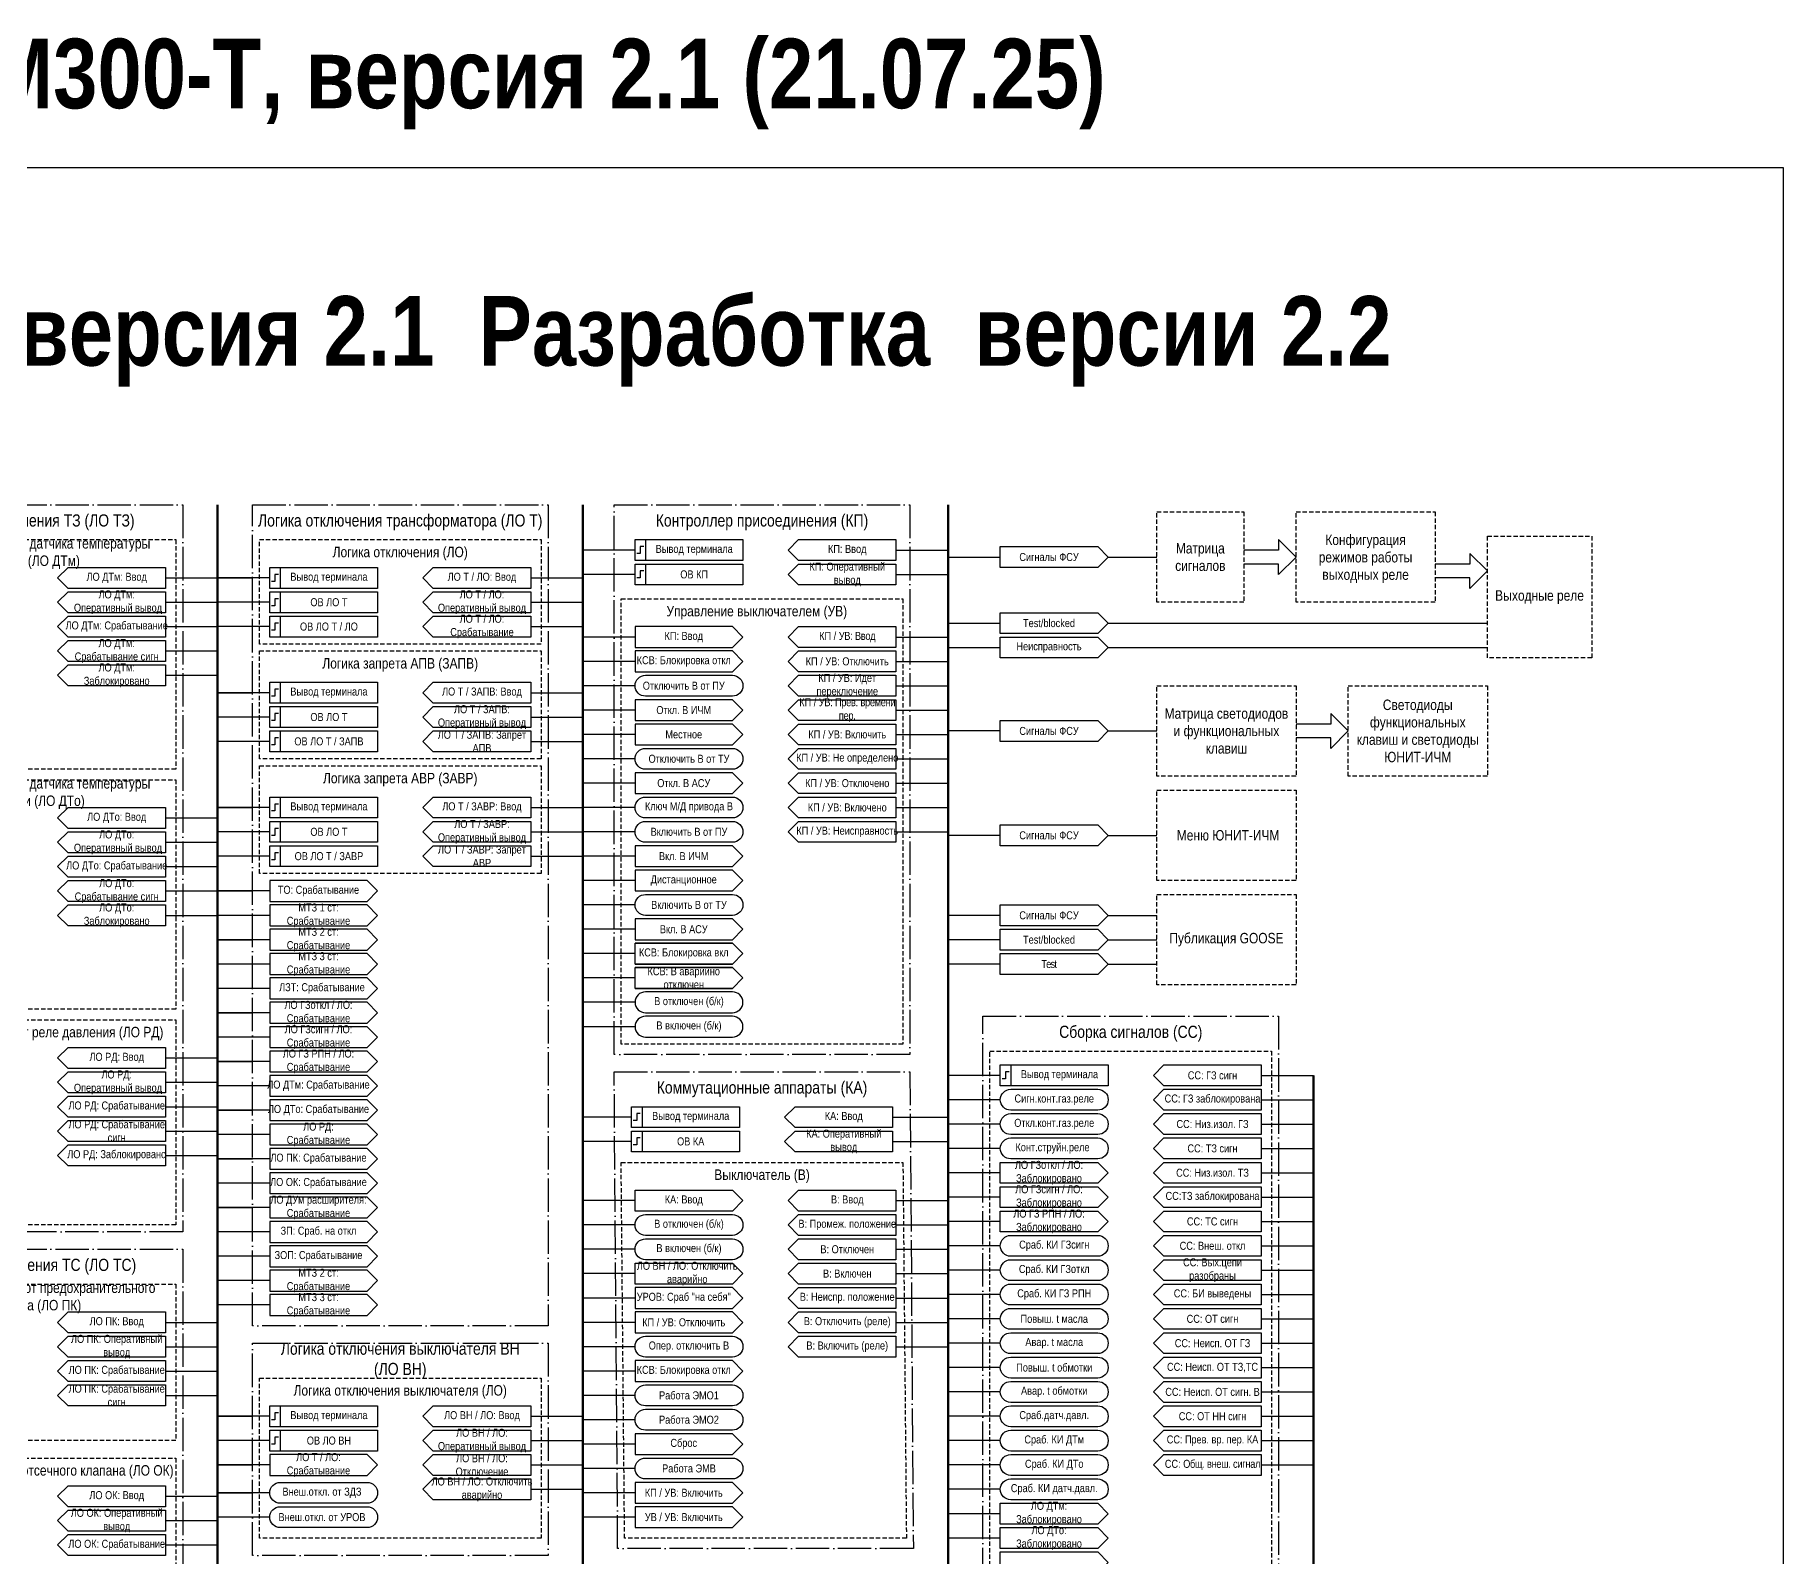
# Model space of a CAD drawing. Header units: millimetres. Extents: x -1595 to 2157, y 0 to 879.
# Drawn here: x 512 to 1015, y 442 to 879 of the extents above; entities that cross this region are included whole.
import ezdxf

# ---------------------------------------------------------------- set-up
doc = ezdxf.new("R2010")
doc.units = ezdxf.units.MM
doc.linetypes.add('ACAD_ISO04W100', pattern=[30, 24, -3, 0, -3])
doc.linetypes.add('штриховая2', pattern=[0.375, 0.25, -0.125])
doc.layers.add('TEXT', color=7, linetype='Continuous', lineweight=25)
doc.layers.add('Основная', color=7, linetype='Continuous')
doc.styles.add('2.3_GOST_RD', font='ARIALN.TTF', dxfattribs={"height": 2.3})
doc.styles.add('2.5_Gost_RD', font='ARIALN.TTF', dxfattribs={"height": 2.5})
doc.styles.add('3.5_Gost_RD', font='ARIALN.TTF', dxfattribs={"height": 3.5})

msp = doc.modelspace()

# ---------------------------------------------------------------- linework, layer by layer
at = {"lineweight": 100, "ltscale": 100}
for p, q in [((565, 744), (565, 112)), ((670, 744), (670, 112)), ((775, 744), (775, 112)), ((880, 580), (880, 112))]:
    msp.add_line(p, q, dxfattribs=at)
at = {"ltscale": 100}
for p, q in [((685, 731), (670, 731)), ((760, 731), (775, 731)), ((775, 729), (790, 729)), ((685, 724), (670, 724)), ((760, 724), (775, 724)), ((550, 723), (565, 723)), ((580, 723), (565, 723)), ((565, 723), (575, 723)), ((655, 723), (670, 723)), ((550, 716), (565, 716)), ((580, 716), (565, 716)), ((655, 716), (670, 716)), ((550, 709), (565, 709)), ((580, 709), (565, 709)), ((655, 709), (670, 709)), ((775, 710), (790, 710)), ((685, 706), (670, 706)), ((760, 706), (775, 706)), ((550, 702), (565, 702)), ((685, 699), (670, 699)), ((760, 699), (775, 699)), ((775, 703), (790, 703)), ((550, 695), (565, 695)), ((580, 690), (565, 690)), ((565, 690), (575, 690)), ((655, 690), (670, 690)), ((685, 692), (670, 692)), ((760, 692), (775, 692)), ((685, 685), (670, 685)), ((760, 685), (775, 685)), ((580, 683), (565, 683)), ((627, 679), (624, 676)), ((655, 683), (670, 683)), ((580, 676), (565, 676)), ((624, 676), (627, 673)), ((655, 676), (670, 676)), ((685, 678), (670, 678)), ((760, 678), (775, 678)), ((685, 671), (670, 671)), ((760, 671), (775, 671)), ((685, 664), (670, 664)), ((760, 664), (775, 664)), ((550, 654), (565, 654)), ((580, 657), (565, 657)), ((565, 657), (575, 657)), ((655, 657), (670, 657)), ((685, 657), (670, 657)), ((760, 657), (775, 657)), ((580, 650), (565, 650)), ((655, 650), (670, 650)), ((685, 650), (670, 650)), ((760, 650), (775, 650)), ((550, 647), (565, 647)), ((627, 646), (624, 643)), ((550, 640), (565, 640)), ((580, 643), (565, 643)), ((624, 643), (627, 640)), ((655, 643), (670, 643)), ((685, 643), (670, 643)), ((685, 636), (670, 636)), ((550, 633), (565, 633)), ((580, 633), (565, 633)), ((565, 633), (575, 633)), ((685, 629), (670, 629)), ((550, 626), (565, 626)), ((580, 626), (565, 626)), ((580, 619), (565, 619)), ((565, 619), (575, 619)), ((685, 622), (670, 622)), ((685, 615), (670, 615)), ((580, 612), (565, 612)), ((580, 605), (565, 605)), ((685, 608), (670, 608)), ((580, 598), (565, 598)), ((565, 598), (575, 598)), ((685, 601), (670, 601)), ((685, 594), (670, 594)), ((580, 591), (565, 591)), ((550, 585), (565, 585)), ((580, 584), (565, 584)), ((565, 584), (575, 584)), ((550, 578), (565, 578)), ((790, 580), (775, 580)), ((865, 580), (880, 580)), ((580, 577), (565, 577)), ((790, 573), (775, 573)), ((865, 573), (880, 573)), ((550, 571), (565, 571)), ((580, 570), (565, 570)), ((565, 570), (575, 570)), ((684, 568), (670, 568)), ((759, 568), (775, 568)), ((550, 564), (565, 564)), ((580, 563), (565, 563)), ((790, 566), (775, 566)), ((865, 566), (880, 566)), ((684, 561), (670, 561)), ((759, 561), (775, 561)), ((790, 559), (775, 559)), ((865, 559), (880, 559)), ((550, 557), (565, 557)), ((580, 556), (565, 556)), ((565, 556), (575, 556)), ((580, 549), (565, 549)), ((790, 552), (775, 552)), ((865, 552), (880, 552)), ((685, 544), (670, 544)), ((760, 544), (775, 544)), ((790, 545), (775, 545)), ((865, 545), (880, 545)), ((580, 542), (565, 542)), ((565, 542), (575, 542)), ((790, 538), (775, 538)), ((865, 538), (880, 538)), ((580, 535), (565, 535)), ((685, 537), (670, 537)), ((760, 537), (775, 537)), ((580, 528), (565, 528)), ((685, 530), (670, 530)), ((760, 530), (775, 530)), ((790, 531), (775, 531)), ((865, 531), (880, 531)), ((685, 523), (670, 523)), ((760, 523), (775, 523)), ((790, 524), (775, 524)), ((865, 524), (880, 524)), ((580, 521), (565, 521)), ((580, 514), (565, 514)), ((685, 516), (670, 516)), ((760, 516), (775, 516)), ((790, 517), (775, 517)), ((865, 517), (880, 517)), ((550, 509), (565, 509)), ((685, 509), (670, 509)), ((760, 509), (775, 509)), ((790, 510), (775, 510)), ((865, 510), (880, 510)), ((790, 503), (775, 503)), ((865, 503), (880, 503)), ((550, 502), (565, 502)), ((685, 502), (670, 502)), ((760, 502), (775, 502)), ((550, 495), (565, 495)), ((685, 495), (670, 495)), ((790, 496), (775, 496)), ((865, 496), (880, 496)), ((550, 488), (565, 488)), ((685, 488), (670, 488)), ((790, 489), (775, 489)), ((865, 489), (880, 489)), ((580, 482), (565, 482)), ((565, 482), (575, 482)), ((655, 482), (670, 482)), ((685, 481), (670, 481)), ((790, 482), (775, 482)), ((865, 482), (880, 482)), ((580, 475), (565, 475)), ((655, 475), (670, 475)), ((685, 474), (670, 474)), ((790, 475), (775, 475)), ((865, 475), (880, 475)), ((580, 468), (565, 468)), ((565, 468), (575, 468)), ((655, 468), (670, 468)), ((790, 468), (775, 468)), ((865, 468), (880, 468)), ((685, 467), (670, 467)), ((550, 459), (565, 459)), ((580, 460), (565, 460)), ((565, 460), (575, 460)), ((655, 461), (670, 461)), ((685, 460), (670, 460)), ((790, 461), (775, 461)), ((580, 453), (565, 453)), ((685, 453), (670, 453)), ((790, 454), (775, 454)), ((550, 452), (565, 452)), ((550, 445), (565, 445)), ((790, 447), (775, 447))]:
    msp.add_line(p, q, dxfattribs=at)
at = {"color": 3, "ltscale": 100}
msp.add_lwpolyline([(0, 841), (1015, 841), (1015, 0), (0, 0)], close=True, dxfattribs=at)
at = {"color": 251, "linetype": 'ACAD_ISO04W100', "lineweight": 30, "ltscale": 0.4, "true_color": 0x58595b}
for points in [[(470, 744), (555, 744), (555, 535), (470, 535)], [(575, 744), (660, 744), (660, 508), (575, 508)], [(679, 744), (764, 744), (764, 586), (679, 586)], [(785, 597), (870, 597), (870, 241), (785, 241)], [(679, 581), (764, 581), (765, 444), (680, 444)], [(470, 530), (555, 530), (555, 370), (470, 370)], [(575, 503), (660, 503), (660, 442), (575, 442)]]:
    msp.add_lwpolyline(points, close=True, dxfattribs=at)
at = {"linetype": 'штриховая2', "ltscale": 5}
for points in [[(835, 742), (860, 742), (860, 716), (835, 716)], [(875, 742), (915, 742), (915, 716), (875, 716)], [(472, 734), (553, 734), (553, 668), (472, 668)], [(577, 734), (658, 734), (658, 704), (577, 704)], [(930, 735), (960, 735), (960, 700), (930, 700)], [(681, 717), (762, 717), (762, 589), (681, 589)], [(577, 702), (658, 702), (658, 671), (577, 671)], [(835, 692), (875, 692), (875, 666), (835, 666)], [(890, 692), (930, 692), (930, 666), (890, 666)], [(577, 669), (658, 669), (658, 638), (577, 638)], [(472, 665), (553, 665), (553, 599), (472, 599)], [(835, 662), (875, 662), (875, 636), (835, 636)], [(835, 632), (875, 632), (875, 606), (835, 606)], [(472, 596), (553, 596), (553, 537), (472, 537)], [(787, 587), (868, 587), (868, 246), (787, 246)], [(681, 555), (762, 555), (763, 447), (682, 447)], [(472, 520), (553, 520), (553, 475), (472, 475)], [(577, 493), (658, 493), (658, 447), (577, 447)], [(472, 470), (553, 470), (553, 425), (472, 425)]]:
    msp.add_lwpolyline(points, close=True, dxfattribs=at)
at = {"ltscale": 100}
for points in [[(685, 734), (716, 734), (716, 728), (685, 728)], [(685, 734), (688, 734), (688, 728), (685, 728)], [(818, 726), (790, 726), (790, 732), (818, 732), (821, 729)], [(580, 726), (583, 726), (583, 720), (580, 720)], [(580, 726), (611, 726), (611, 720), (580, 720)], [(685, 727), (716, 727), (716, 721), (685, 721)], [(685, 727), (688, 727), (688, 721), (685, 721)], [(580, 719), (583, 719), (583, 713), (580, 713)], [(580, 719), (611, 719), (611, 713), (580, 713)], [(580, 712), (583, 712), (583, 706), (580, 706)], [(580, 712), (611, 712), (611, 706), (580, 706)], [(580, 693), (583, 693), (583, 687), (580, 687)], [(580, 693), (611, 693), (611, 687), (580, 687)], [(580, 686), (583, 686), (583, 680), (580, 680)], [(580, 686), (611, 686), (611, 680), (580, 680)], [(685, 688), (685, 682), (713, 682), (716, 685), (713, 688)], [(580, 679), (583, 679), (583, 673), (580, 673)], [(580, 679), (611, 679), (611, 673), (580, 673)], [(685, 681), (685, 675), (713, 675), (716, 678), (713, 681)], [(818, 676), (790, 676), (790, 682), (818, 682), (821, 679)], [(685, 667), (685, 661), (713, 661), (716, 664), (713, 667)], [(580, 660), (583, 660), (583, 654), (580, 654)], [(580, 660), (611, 660), (611, 654), (580, 654)], [(580, 653), (583, 653), (583, 647), (580, 647)], [(580, 653), (611, 653), (611, 647), (580, 647)], [(818, 646), (790, 646), (790, 652), (818, 652), (821, 649)], [(580, 646), (583, 646), (583, 640), (580, 640)], [(580, 646), (611, 646), (611, 640), (580, 640)], [(685, 646), (685, 640), (713, 640), (716, 643), (713, 646)], [(685, 639), (685, 633), (713, 633), (716, 636), (713, 639)], [(818, 623), (790, 623), (790, 629), (818, 629), (821, 626)], [(685, 625), (685, 619), (713, 619), (716, 622), (713, 625)], [(790, 583), (793, 583), (793, 577), (790, 577)], [(790, 583), (821, 583), (821, 577), (790, 577)], [(684, 571), (687, 571), (687, 565), (684, 565)], [(684, 571), (715, 571), (715, 565), (684, 565)], [(684, 564), (687, 564), (687, 558), (684, 558)], [(684, 564), (715, 564), (715, 558), (684, 558)], [(713, 541), (685, 541), (685, 547), (713, 547), (716, 544)], [(760, 534), (732, 534), (729, 537), (732, 540), (760, 540)], [(732, 533), (760, 533), (760, 527), (732, 527), (729, 530)], [(713, 520), (685, 520), (685, 526), (713, 526), (716, 523)], [(732, 526), (760, 526), (760, 520), (732, 520), (729, 523)], [(685, 519), (685, 513), (713, 513), (716, 516), (713, 519)], [(732, 519), (760, 519), (760, 513), (732, 513), (729, 516)], [(685, 512), (685, 506), (713, 506), (716, 509), (713, 512)], [(732, 512), (760, 512), (760, 506), (732, 506), (729, 509)], [(732, 505), (760, 505), (760, 499), (732, 499), (729, 502)], [(685, 498), (685, 492), (713, 492), (716, 495), (713, 498)], [(580, 485), (583, 485), (583, 479), (580, 479)], [(580, 485), (611, 485), (611, 479), (580, 479)], [(580, 478), (583, 478), (583, 472), (580, 472)], [(580, 478), (611, 478), (611, 472), (580, 472)], [(685, 477), (685, 471), (713, 471), (716, 474), (713, 477)], [(685, 463), (685, 457), (713, 457), (716, 460), (713, 463)], [(685, 456), (685, 450), (713, 450), (716, 453), (713, 456)]]:
    msp.add_lwpolyline(points, close=True, dxfattribs=at)
for points in [[(729, 731), (732, 734), (760, 734), (760, 728), (732, 728), (729, 731)], [(875, 729), (870, 734), (870, 731), (860, 731)], [(821, 729), (835, 729)], [(875, 729), (870, 724), (870, 727), (860, 727)], [(930, 725), (925, 730), (925, 727), (915, 727)], [(519, 723), (522, 726), (550, 726), (550, 720), (522, 720), (519, 723)], [(624, 723), (627, 726), (655, 726), (655, 720), (627, 720), (624, 723)], [(729, 724), (732, 727), (760, 727), (760, 721), (732, 721), (729, 724)], [(930, 725), (925, 720), (925, 723), (915, 723)], [(519, 716), (522, 719), (550, 719), (550, 713), (522, 713), (519, 716)], [(624, 716), (627, 719), (655, 719), (655, 713), (627, 713), (624, 716)], [(519, 709), (522, 712), (550, 712), (550, 706), (522, 706), (519, 709)], [(729, 706), (732, 709), (760, 709), (760, 703), (732, 703), (729, 706)], [(790, 713), (818, 713), (821, 710), (818, 707), (790, 707), (790, 713)], [(821, 710), (930, 710)], [(519, 702), (522, 705), (550, 705), (550, 699), (522, 699), (519, 702)], [(790, 706), (818, 706), (821, 703), (818, 700), (790, 700), (790, 706)], [(760, 696), (732, 696), (729, 699), (732, 702), (760, 702), (760, 696), (732, 696), (729, 699), (732, 702), (760, 702)], [(821, 703), (930, 703)], [(519, 695), (522, 698), (550, 698), (550, 692), (522, 692), (519, 695)], [(760, 689), (732, 689), (729, 692), (732, 695), (760, 695), (760, 689), (732, 689), (729, 692), (732, 695), (760, 695)], [(624, 690), (627, 693), (655, 693), (655, 687), (627, 687), (624, 690)], [(624, 683), (627, 686), (655, 686), (655, 680), (627, 680), (624, 683)], [(760, 682), (732, 682), (729, 685), (732, 688), (760, 688), (760, 682), (732, 682), (729, 685), (732, 688), (760, 688)], [(890, 679), (885, 684), (885, 681), (875, 681)], [(624, 676), (627, 679), (655, 679), (655, 673), (627, 673), (624, 676)], [(760, 675), (732, 675), (729, 678), (732, 681), (760, 681), (760, 675), (732, 675), (729, 678), (732, 681), (760, 681)], [(790, 679), (775, 679)], [(821, 679), (835, 679)], [(890, 679), (885, 674), (885, 677), (875, 677)], [(760, 668), (732, 668), (729, 671), (732, 674), (760, 674), (760, 668), (732, 668), (729, 671), (732, 674), (760, 674)], [(760, 661), (732, 661), (729, 664), (732, 667), (760, 667), (760, 661), (732, 661), (729, 664), (732, 667), (760, 667)], [(624, 657), (627, 660), (655, 660), (655, 654), (627, 654), (624, 657)], [(760, 654), (732, 654), (729, 657), (732, 660), (760, 660), (760, 654), (732, 654), (729, 657), (732, 660), (760, 660)], [(519, 654), (522, 657), (550, 657), (550, 651), (522, 651), (519, 654)], [(519, 647), (522, 650), (550, 650), (550, 644), (522, 644), (519, 647)], [(624, 650), (627, 653), (655, 653), (655, 647), (627, 647), (624, 650)], [(760, 647), (732, 647), (729, 650), (732, 653), (760, 653), (760, 647), (732, 647), (729, 650), (732, 653), (760, 653)], [(790, 649), (775, 649)], [(821, 649), (835, 649)], [(624, 643), (627, 646), (655, 646), (655, 640), (627, 640), (624, 643)], [(519, 640), (522, 643), (550, 643), (550, 637), (522, 637), (519, 640)], [(519, 633), (522, 636), (550, 636), (550, 630), (522, 630), (519, 633)], [(611, 633), (608, 636), (580, 636), (580, 630), (608, 630), (611, 633)], [(519, 626), (522, 629), (550, 629), (550, 623), (522, 623), (519, 626)], [(611, 626), (608, 629), (580, 629), (580, 623), (608, 623), (611, 626)], [(790, 626), (775, 626)], [(821, 626), (835, 626)], [(611, 619), (608, 622), (580, 622), (580, 616), (608, 616), (611, 619)], [(790, 619), (775, 619)], [(790, 622), (818, 622), (821, 619), (818, 616), (790, 616), (790, 622)], [(821, 619), (835, 619)], [(611, 612), (608, 615), (580, 615), (580, 609), (608, 609), (611, 612)], [(685, 612), (713, 612), (716, 615), (713, 618), (685, 618), (713, 618), (716, 615), (713, 612), (685, 612), (685, 618)], [(790, 615), (818, 615), (821, 612), (818, 609), (790, 609), (790, 615)], [(685, 605), (713, 605), (716, 608), (713, 611), (685, 611), (713, 611), (716, 608), (713, 605), (685, 605), (685, 611)], [(790, 612), (775, 612)], [(821, 612), (835, 612)], [(611, 605), (608, 608), (580, 608), (580, 602), (608, 602), (611, 605)], [(611, 598), (608, 601), (580, 601), (580, 595), (608, 595), (611, 598)], [(611, 591), (608, 594), (580, 594), (580, 588), (608, 588), (611, 591)], [(519, 585), (522, 588), (550, 588), (550, 582), (522, 582), (519, 585)], [(611, 584), (608, 587), (580, 587), (580, 581), (608, 581), (611, 584)], [(834, 580), (837, 583), (865, 583), (865, 577), (837, 577), (834, 580)], [(519, 578), (522, 581), (550, 581), (550, 575), (522, 575), (519, 578)], [(611, 577), (608, 580), (580, 580), (580, 574), (608, 574), (611, 577)], [(519, 571), (522, 574), (550, 574), (550, 568), (522, 568), (519, 571)], [(611, 570), (608, 573), (580, 573), (580, 567), (608, 567), (611, 570)], [(834, 573), (837, 576), (865, 576), (865, 570), (837, 570), (834, 573)], [(728, 568), (731, 571), (759, 571), (759, 565), (731, 565), (728, 568)], [(834, 566), (837, 569), (865, 569), (865, 563), (837, 563), (834, 566)], [(519, 564), (522, 567), (550, 567), (550, 561), (522, 561), (519, 564)], [(611, 563), (608, 566), (580, 566), (580, 560), (608, 560), (611, 563)], [(728, 561), (731, 564), (759, 564), (759, 558), (731, 558), (728, 561)], [(519, 557), (522, 560), (550, 560), (550, 554), (522, 554), (519, 557)], [(611, 556), (608, 559), (580, 559), (580, 553), (608, 553), (611, 556)], [(834, 559), (837, 562), (865, 562), (865, 556), (837, 556), (834, 559)], [(790, 555), (818, 555), (821, 552), (818, 549), (790, 549), (790, 555)], [(834, 552), (837, 555), (865, 555), (865, 549), (837, 549), (834, 552)], [(611, 549), (608, 552), (580, 552), (580, 546), (608, 546), (611, 549)], [(790, 548), (818, 548), (821, 545), (818, 542), (790, 542), (790, 548)], [(834, 545), (837, 548), (865, 548), (865, 542), (837, 542), (834, 545)], [(611, 542), (608, 545), (580, 545), (580, 539), (608, 539), (611, 542)], [(729, 544), (732, 547), (760, 547), (760, 541), (732, 541), (729, 544)], [(611, 535), (608, 538), (580, 538), (580, 532), (608, 532), (611, 535)], [(790, 541), (818, 541), (821, 538), (818, 535), (790, 535), (790, 541)], [(834, 538), (837, 541), (865, 541), (865, 535), (837, 535), (834, 538)], [(834, 531), (837, 534), (865, 534), (865, 528), (837, 528), (834, 531)], [(611, 528), (608, 531), (580, 531), (580, 525), (608, 525), (611, 528)], [(611, 521), (608, 524), (580, 524), (580, 518), (608, 518), (611, 521)], [(834, 524), (837, 527), (865, 527), (865, 521), (837, 521), (834, 524)], [(834, 517), (837, 520), (865, 520), (865, 514), (837, 514), (834, 517)], [(611, 514), (608, 517), (580, 517), (580, 511), (608, 511), (611, 514)], [(834, 510), (837, 513), (865, 513), (865, 507), (837, 507), (834, 510)], [(519, 509), (522, 512), (550, 512), (550, 506), (522, 506), (519, 509)], [(519, 502), (522, 505), (550, 505), (550, 499), (522, 499), (519, 502)], [(834, 503), (837, 506), (865, 506), (865, 500), (837, 500), (834, 503)], [(519, 495), (522, 498), (550, 498), (550, 492), (522, 492), (519, 495)], [(834, 496), (837, 499), (865, 499), (865, 493), (837, 493), (834, 496)], [(519, 488), (522, 491), (550, 491), (550, 485), (522, 485), (519, 488)], [(834, 489), (837, 492), (865, 492), (865, 486), (837, 486), (834, 489)], [(624, 482), (627, 485), (655, 485), (655, 479), (627, 479), (624, 482)], [(834, 482), (837, 485), (865, 485), (865, 479), (837, 479), (834, 482)], [(624, 475), (627, 478), (655, 478), (655, 472), (627, 472), (624, 475)], [(834, 475), (837, 478), (865, 478), (865, 472), (837, 472), (834, 475)], [(611, 468), (608, 471), (580, 471), (580, 465), (608, 465), (611, 468)], [(834, 468), (837, 471), (865, 471), (865, 465), (837, 465), (834, 468)], [(519, 459), (522, 462), (550, 462), (550, 456), (522, 456), (519, 459)], [(519, 452), (522, 455), (550, 455), (550, 449), (522, 449), (519, 452)], [(790, 457), (818, 457), (821, 454), (818, 451), (790, 451), (790, 457)], [(519, 445), (522, 448), (550, 448), (550, 442), (522, 442), (519, 445)], [(790, 450), (818, 450), (821, 447), (818, 444), (790, 444), (790, 450)], [(790, 443), (818, 443), (821, 440), (818, 437), (790, 437), (790, 443)]]:
    msp.add_lwpolyline(points, dxfattribs=at)
at = {"lineweight": 30, "ltscale": 100}
for points in [[(687.5, 732), (686.5, 732), (686.5, 730), (685.5, 730)], [(582.5, 724), (581.5, 724), (581.5, 722), (580.5, 722)], [(687.5, 725), (686.5, 725), (686.5, 723), (685.5, 723)], [(582.5, 717), (581.5, 717), (581.5, 715), (580.5, 715)], [(582.5, 710), (581.5, 710), (581.5, 708), (580.5, 708)], [(582.5, 691), (581.5, 691), (581.5, 689), (580.5, 689)], [(582.5, 684), (581.5, 684), (581.5, 682), (580.5, 682)], [(582.5, 677), (581.5, 677), (581.5, 675), (580.5, 675)], [(582.5, 658), (581.5, 658), (581.5, 656), (580.5, 656)], [(582.5, 651), (581.5, 651), (581.5, 649), (580.5, 649)], [(582.5, 644), (581.5, 644), (581.5, 642), (580.5, 642)], [(792.5, 581), (791.5, 581), (791.5, 579), (790.5, 579)], [(686.5, 569), (685.5, 569), (685.5, 567), (684.5, 567)], [(686.5, 562), (685.5, 562), (685.5, 560), (684.5, 560)], [(582.5, 483), (581.5, 483), (581.5, 481), (580.5, 481)], [(582.5, 476), (581.5, 476), (581.5, 474), (580.5, 474)]]:
    msp.add_lwpolyline(points, dxfattribs=at)
at = {"ltscale": 100}
for points in [[(688, 689, -1), (688, 695), (713, 695, -1), (713, 689)], [(688, 668, -1), (688, 674), (713, 674, -1), (713, 668)], [(688, 654, -1), (688, 660), (713, 660, -1), (713, 654)], [(688, 647, -1), (688, 653), (713, 653, -1), (713, 647)], [(688, 626, -1), (688, 632), (713, 632, -1), (713, 626)], [(688, 598), (713, 598, 1), (713, 604), (688, 604, 1)], [(688, 591), (713, 591, 1), (713, 597), (688, 597, 1)], [(793, 570, -1), (793, 576), (818, 576, -1), (818, 570)], [(793, 563, -1), (793, 569), (818, 569, -1), (818, 563)], [(793, 556, -1), (793, 562), (818, 562, -1), (818, 556)], [(688, 534, -1), (688, 540), (713, 540, -1), (713, 534)], [(688, 527, -1), (688, 533), (713, 533, -1), (713, 527)], [(793, 528, -1), (793, 534), (818, 534, -1), (818, 528)], [(793, 521, -1), (793, 527), (818, 527, -1), (818, 521)], [(793, 514, -1), (793, 520), (818, 520, -1), (818, 514)], [(793, 507, -1), (793, 513), (818, 513, -1), (818, 507)], [(688, 499, -1), (688, 505), (713, 505, -1), (713, 499)], [(793, 500, -1), (793, 506), (818, 506, -1), (818, 500)], [(793, 493, -1), (793, 499), (818, 499, -1), (818, 493)], [(688, 485, -1), (688, 491), (713, 491, -1), (713, 485)], [(793, 486, -1), (793, 492), (818, 492, -1), (818, 486)], [(688, 478, -1), (688, 484), (713, 484, -1), (713, 478)], [(793, 479, -1), (793, 485), (818, 485, -1), (818, 479)], [(793, 472, -1), (793, 478), (818, 478, -1), (818, 472)], [(688, 464, -1), (688, 470), (713, 470, -1), (713, 464)], [(793, 465, -1), (793, 471), (818, 471, -1), (818, 465)], [(583, 457, -1), (583, 463), (608, 463, -1), (608, 457)], [(793, 458, -1), (793, 464), (818, 464, -1), (818, 458)], [(583, 450, -1), (583, 456), (608, 456, -1), (608, 450)]]:
    msp.add_lwpolyline(points, format="xyb", close=True, dxfattribs=at)
at = {"layer": 'TEXT', "ltscale": 100}
for points in [[(685, 709), (685, 703), (713, 703), (716, 706), (713, 709)], [(685, 702), (685, 696), (713, 696), (716, 699), (713, 702)]]:
    msp.add_lwpolyline(points, close=True, dxfattribs=at)
at = {"layer": 'Основная', "ltscale": 100}
for points in [[(655, 712), (655, 706), (627, 706), (624, 709), (627, 712)], [(655, 471), (655, 465), (627, 465), (624, 468), (627, 471)], [(655, 464), (655, 458), (627, 458), (624, 461), (627, 464)]]:
    msp.add_lwpolyline(points, close=True, dxfattribs=at)

# ---------------------------------------------------------------- texts
at = {"ltscale": 100, "attachment_point": 5, "style": '2.5_Gost_RD'}
for s, insert, char_height, width in [('{\\fArial Narrow|b1|i0|c204|p34;ФСУ ЮНИТ-М300-Т, версия 2.1 (21.07.25)}', (592, 865), 20, 1350), ('{\\fArial Narrow|b1|i0|c204|p34;ФСУ ЮНИТ-М300-Т, версия 2.1  Разработка  версии 2.2}', (592, 791), 20, 1350), ('КП: Ввод', (746, 731), 2.3, 28), ('КП: Оперативный вывод', (746, 724), 2.3, 28), ('КП / {\\T0.95;УВ: Ввод}', (746, 706), 2.3, 28), ('КП / УВ: Отключить', (746, 699), 2.3, 28), ('КП / УВ: Идет переключение', (746, 692), 2.3, 28), ('Отключить В от ПУ', (699, 692), 2.3, 28), ('КП / {\\T0.95;УВ: Прев. времени пер.}', (746, 685), 2.3, 28), ('Откл. В ИЧМ', (699, 685), 2.3, 28), ('Местное', (699, 678), 2.3, 28), ('КП / УВ: Включить', (746, 678), 2.3, 28), ('Отключить В от ТУ', (700.5, 671), 2.3, 31), ('КП / УВ: Не определено', (746, 671), 2.3, 28), ('Откл. В АСУ', (699, 664), 2.3, 28), ('КП / УВ: Отключено', (746, 664), 2.3, 28), ('Ключ М/Д привода В', (700.5, 657), 2.3, 31), ('КП / УВ: Включено', (746, 657), 2.3, 28), ('Включить В от ПУ', (700.5, 650), 2.3, 31), ('КП / УВ: Неисправность ', (746, 650), 2.3, 28), ('Вкл. В ИЧМ', (699, 643), 2.3, 28), ('Дистанционное', (699, 636), 2.3, 28), ('МТЗ 1 ст: Срабатывание ', (594, 626), 2.3, 28), ('Включить В от ТУ', (700.5, 629), 2.3, 31), ('Вкл. В АСУ', (699, 622), 2.3, 28), ('МТЗ 2 ст: Срабатывание ', (594, 619), 2.3, 28), ('МТЗ 3 ст: Срабатывание ', (594, 612), 2.3, 28), ('ЛЗТ: Срабатывание ', (595, 605), 2.3, 28), ('СС: ГЗ сигн', (851, 580), 2.3, 28), ('\\A1;Сигн.конт.газ.реле', (805.5, 573), 2.3, 31), ('СС: ГЗ заблокирована', (851, 573), 2.3, 28), ('КА: Ввод', (745, 568), 2.3, 28), ('КА: Оперативный вывод', (745, 561), 2.3, 28), ('\\A1;Откл.конт.газ.реле', (805.5, 566), 2.3, 31), ('СС: Низ.изол. ГЗ', (851, 566), 2.3, 28), ('\\A1;Конт.струйн.реле', (805, 559), 2.3, 31), ('СС: ТЗ сигн', (851, 559), 2.3, 28), ('ЛО ПК: Срабатывание', (594, 556), 2.3, 26.5331), ('СС: Низ.изол. ТЗ', (851, 552), 2.3, 28), ('ЛО ОК: Срабатывание', (594, 549), 2.3, 26.3606), ('ЛО ДУм расширителя: Срабатывание', (594, 542), 2.3, 37.4537), ('В: Ввод', (746, 544), 2.3, 28), ('СС:ТЗ заблокирована', (851, 545), 2.3, 28), ('В отключен (б/к)', (700.5, 537), 2.3, 31), ('В: Промеж. положение', (746, 537), 2.3, 28), ('СС: ТС сигн', (851, 538), 2.3, 28), ('В включен (б/к)', (700.5, 530), 2.3, 31), ('В: Отключен', (746, 530), 2.3, 28), ('\\A1;Сраб. КИ ГЗсигн', (805.5, 531), 2.3, 31), ('СС: Внеш. откл', (851, 531), 2.3, 28), ('МТЗ 2 ст: Срабатывание ', (594, 521), 2.3, 28), ('В: Включен', (746, 523), 2.3, 28), ('\\A1;Сраб. КИ ГЗоткл', (805.5, 524), 2.3, 31), ('СС: Вых.цепи разобраны', (851, 524), 2.3, 28), ('УРОВ: Сраб "на себя"', (699, 516), 2.3, 28), ('\\A1;Сраб. КИ ГЗ РПН', (805.5, 517), 2.3, 31), ('СС: БИ выведены', (851, 517), 2.3, 28), ('МТЗ 3 ст: Срабатывание ', (594, 514), 2.3, 28), ('В: Неиспр. положение', (746, 516), 2.3, 28), ('ЛО ПК: Ввод', (536, 509), 2.3, 28), ('КП / УВ: Отключить', (699, 509), 2.3, 28), ('В: Отключить (реле)', (746, 509), 2.3, 28), ('\\A1;Повыш. t масла ', (805.5, 510), 2.3, 31), ('СС: ОТ сигн', (851, 510), 2.3, 28), ('ЛО ПК: Оперативный вывод', (536, 502), 2.3, 28), ('Опер. отключить В', (700.5, 502), 2.3, 31), ('В: Включить (реле)', (746, 502), 2.3, 28), ('\\A1;Авар. t масла ', (805.5, 503), 2.3, 31), ('СС: Неисп. ОТ ГЗ', (851, 503), 2.3, 28), ('ЛО ПК: Срабатывание', (536, 495), 2.3, 28), ('\\A1;Повыш. t обмотки', (805.5, 496), 2.3, 31), ('СС: Неисп. ОТ ТЗ,ТС', (851, 496), 2.3, 28), ('ЛО ПК: Срабатывание сигн', (536, 488), 2.3, 28), ('Работа ЭМО1', (700.5, 488), 2.3, 31), ('\\A1;Авар. t обмотки', (805.5, 489), 2.3, 31), ('СС: Неисп. ОТ сигн. В', (851, 489), 2.3, 27.7859), ('\\A1;Сраб.датч.давл.', (805.5, 482), 2.3, 31), ('СС: ОТ НН сигн', (851, 482), 2.3, 28), ('Работа ЭМО2', (700.5, 481), 2.3, 31), ('\\A1;Сраб. КИ ДТм', (805.5, 475), 2.3, 31), ('СС: {\\T0.95;П}рев. вр. пер. КА', (851, 475), 2.3, 28), ('Работа ЭМВ', (700.5, 467), 2.3, 31), ('\\A1;Сраб. КИ ДТо', (805.5, 468), 2.3, 31), ('СС: {\\T0.95;Общ. внеш. сигнал}', (851, 468), 2.3, 28), ('\\A1;Сраб. КИ датч.давл.', (805.5, 461), 2.3, 31), ('ЛО ОК: Ввод', (536, 459), 2.3, 28), ('Внеш.откл. от ЗДЗ', (595, 460), 2.3, 28.1821), ('ЛО ОК: Оперативный вывод', (536, 452), 2.3, 28), ('Внеш.откл. от УРОВ', (595, 453), 2.3, 28.1821), ('ЛО ОК: Срабатывание', (536, 445), 2.3, 28)]:
    msp.add_mtext(s, dxfattribs=dict(at, insert=insert, char_height=char_height, width=width))
at = {"color": 128, "ltscale": 100, "true_color": 0x0b6436, "attachment_point": 5, "style": '3.5_Gost_RD'}
for s, insert, char_height, width in [('Логика отключения ТЗ (ЛО ТЗ)', (512.5, 739), 3.5, 85), ('Логика отключения трансформатора (ЛО Т)', (617.5, 739), 3.5, 85), ('Контроллер присоединения (КП)', (721.5, 739), 3.5, 85), ('Логика отключения датчика температуры масла (ЛО ДТм)', (512.5, 730), 3, 74.7867), ('Логика отключения (ЛО)', (617.5, 730), 3, 78.5343), ('Управление выключателем (УВ)', (720, 713), 3, 81), ('Логика запрета АПВ (ЗАПВ)', (617.5, 698), 3, 78.5343), ('Логика отключения датчика температуры обмотки (ЛО ДТо)', (512.5, 661), 3, 78.5343), ('Логика запрета АВР (ЗАВР)', (617.5, 665), 3, 78.5343), ('Логика отключения от реле давления (ЛО РД)', (512.5, 592), 3, 81), ('Сборка сигналов (СС)', (827.5, 592), 3.5, 85), ('Коммутационные аппараты (КА)', (721.5, 576), 3.5, 85), ('Выключатель (В)', (721.5, 551), 3, 81), ('Логика отключения ТС (ЛО ТС)', (512.5, 525), 3.5, 85), ('Логика отключения от предохранительного клапана (ЛО ПК)', (512.5, 516), 3, 81), ('Логика отключения выключателя ВН (ЛО ВН)', (617.5, 498), 3.5, 76.6201), ('Логика отключения выключателя (ЛО)', (617.5, 489), 3, 81), ('Логика отключения от отсечного клапана (ЛО ОК)', (512.5, 466), 3, 81)]:
    msp.add_mtext(s, dxfattribs=dict(at, insert=insert, char_height=char_height, width=width))
at = {"color": 0, "ltscale": 100, "char_height": 2.3, "width": 28, "attachment_point": 5, "style": '2.5_Gost_RD'}
for s, insert in [('{\\C256;Вывод терминала}', (702, 731)), ('{\\C256;Вывод терминала}', (597, 723)), ('{\\C256;ОВ КП}', (702, 724)), ('{\\C256;Вывод терминала}', (597, 690)), ('{\\C256;Вывод терминала}', (597, 657)), ('{\\C256;Вывод терминала}', (701, 568)), ('{\\C256;ОВ КА}', (701, 561)), ('{\\C256;КА: Ввод}', (699, 544)), ('{\\C256;Вывод терминала}', (597, 482))]:
    msp.add_mtext(s, dxfattribs=dict(at, insert=insert))
at = {"layer": 'TEXT', "ltscale": 100, "attachment_point": 5}
for s, insert, char_height, width, style in [('Конфигурация режимов работы выходных реле', (895, 728.5), 3, 37.2626, '2.5_Gost_RD'), ('Сигналы ФСУ', (804, 729), 2.3, 28, '2.3_GOST_RD'), ('Матрица сигналов', (847.5, 729), 3, 25, '2.5_Gost_RD'), ('ЛО ДТм: Ввод', (536, 723), 2.3, 28, '2.5_Gost_RD'), ('ЛО Т / ЛО: Ввод', (641, 723), 2.3, 28, '2.5_Gost_RD'), ('ЛО ДТм:  \\P Оперативный вывод', (536, 716), 2.3, 28, '2.5_Gost_RD'), ('ЛО Т / ЛО: Оперативный вывод', (641, 716), 2.3, 28, '2.5_Gost_RD'), ('Выходные реле', (945, 717.5), 3, 30, '2.5_Gost_RD'), ('ЛО ДТм: Срабатывание', (536, 709), 2.3, 28, '2.5_Gost_RD'), ('ЛО Т / ЛО: Срабатывание', (641, 709), 2.3, 28, '2.5_Gost_RD'), ('ЛО ДТм: Срабатывание сигн', (536, 702), 2.3, 28, '2.5_Gost_RD'), ('КП: Ввод', (699, 706), 2.3, 28, '2.5_Gost_RD'), ('КСВ: Блокировка откл', (699, 699), 2.3, 28, '2.5_Gost_RD'), ('ЛО ДТм: Заблокировано', (536, 695), 2.3, 28, '2.5_Gost_RD'), ('ЛО Т / ЗАПВ: Ввод', (641, 690), 2.3, 28, '2.5_Gost_RD'), ('ЛО Т / ЗАПВ: Оперативный вывод', (641, 683), 2.3, 28, '2.5_Gost_RD'), ('Матрица светодиодов и функциональных клавиш', (855, 679), 3, 37.1489, '2.5_Gost_RD'), ('Светодиоды функциональных клавиш и светодиоды ЮНИТ-ИЧМ', (910, 679), 3, 38.1775, '2.5_Gost_RD'), ('ЛО Т / ЗАПВ: Запрет АПВ', (641, 676), 2.3, 28, '2.5_Gost_RD'), ('Сигналы ФСУ', (804, 679), 2.3, 28, '2.3_GOST_RD'), ('ЛО Т / ЗАВР: Ввод', (641, 657), 2.3, 28, '2.5_Gost_RD'), ('ЛО ДТо: Ввод', (536, 654), 2.3, 28, '2.5_Gost_RD'), ('ЛО Т / ЗАВР: Оперативный вывод', (641, 650), 2.3, 28, '2.5_Gost_RD'), ('ЛО ДТо:  \\P Оперативный вывод', (536, 647), 2.3, 28, '2.5_Gost_RD'), ('Сигналы ФСУ', (804, 649), 2.3, 28, '2.3_GOST_RD'), (' Меню ЮНИТ-ИЧМ', (855, 649), 3, 40, '2.5_Gost_RD'), ('ЛО Т / ЗАВР: Запрет АВР', (641, 643), 2.3, 28, '2.5_Gost_RD'), ('ЛО ДТо: Срабатывание', (536, 640), 2.3, 28, '2.5_Gost_RD'), ('ЛО ДТо: Срабатывание сигн', (536, 633), 2.3, 28, '2.5_Gost_RD'), ('ЛО ДТо: Заблокировано', (536, 626), 2.3, 28, '2.5_Gost_RD'), ('Сигналы ФСУ', (804, 626), 2.3, 28, '2.3_GOST_RD'), ('{\\C256;Test/blocked}', (804, 619), 2.3, 28, '2.3_GOST_RD'), ('Публикация GOOSE ', (855, 619), 3, 40, '2.5_Gost_RD'), ('КСВ: Блокировка вкл', (699, 615), 2.3, 28, '2.5_Gost_RD'), ('ЛО ГЗоткл / ЛО: Срабатывание', (594, 598), 2.3, 28, '2.5_Gost_RD'), ('В отключен (б/к)', (700.5, 601), 2.3, 31, '2.5_Gost_RD'), ('ЛО ГЗсигн / ЛО: Срабатывание', (594, 591), 2.3, 28, '2.5_Gost_RD'), ('В включен (б/к)', (700.5, 594), 2.3, 31, '2.5_Gost_RD'), ('ЛО РД: Ввод', (536, 585), 2.3, 28, '2.5_Gost_RD'), ('ЛО ГЗ РПН / ЛО: Срабатывание', (594, 584), 2.3, 28, '2.5_Gost_RD'), ('ЛО РД:  \\P Оперативный вывод', (536, 578), 2.3, 28, '2.5_Gost_RD'), ('Вывод терминала', (807, 580), 2.3, 28, '2.5_Gost_RD'), ('ЛО РД: Срабатывание', (536, 571), 2.3, 28, '2.5_Gost_RD'), ('ЛО РД: Срабатывание сигн', (536, 564), 2.3, 28, '2.5_Gost_RD'), ('ЛО РД: Заблокировано', (536, 557), 2.3, 27.284, '2.5_Gost_RD'), ('ЛО ГЗоткл / ЛО:\\PЗаблокировано', (804, 552), 2.3, 28, '2.5_Gost_RD'), ('ЛО ГЗсигн / ЛО:\\PЗаблокировано', (804, 545), 2.3, 28, '2.5_Gost_RD'), ('ЛО ГЗ РПН / ЛО: Заблокировано', (804, 538), 2.3, 28, '2.5_Gost_RD'), ('ЗП: Сраб. на откл', (594, 535), 2.3, 28, '2.5_Gost_RD'), ('ЗОП: Срабатывание', (594, 528), 2.3, 28, '2.5_Gost_RD'), ('ЛО ВН / ЛО: Отключить аварийно', (700, 523), 2.3, 29.7284, '2.5_Gost_RD'), ('КСВ: Блокировка откл', (699, 495), 2.3, 28, '2.5_Gost_RD'), ('ЛО ВН / ЛО: Ввод', (641, 482), 2.3, 28, '2.5_Gost_RD'), ('ЛО ВН / ЛО: Оперативный вывод', (641, 475), 2.3, 28, '2.5_Gost_RD'), ('Сброс', (699, 474), 2.3, 28, '2.5_Gost_RD'), ('ЛО ВН / ЛО: Отключение', (641, 468), 2.3, 28, '2.5_Gost_RD'), ('ЛО ВН / ЛО: Отключить аварийно', (641, 461), 2.3, 29.7284, '2.5_Gost_RD'), ('КП / УВ: Включить', (699, 460), 2.3, 28, '2.5_Gost_RD'), ('ЛО ДТм: Заблокировано', (804, 454), 2.3, 28, '2.5_Gost_RD'), ('УВ / УВ: Включить', (699, 453), 2.3, 28, '2.5_Gost_RD'), ('ЛО ДТо: Заблокировано', (804, 447), 2.3, 28, '2.5_Gost_RD')]:
    msp.add_mtext(s, dxfattribs=dict(at, insert=insert, char_height=char_height, width=width, style=style))
at = {"layer": 'TEXT', "color": 0, "ltscale": 100, "char_height": 2.3, "attachment_point": 5}
for s, insert, width, style in [('{\\C256;ОВ ЛО Т}', (597, 716), 28, '2.5_Gost_RD'), ('{\\C256;ОВ ЛО Т / ЛО}', (597, 709), 28, '2.5_Gost_RD'), ('{\\C256;Test/blocked}', (804, 710), 28, '2.3_GOST_RD'), ('{\\C256;Неисправность}', (804, 703), 28, '2.3_GOST_RD'), ('{\\C256;ОВ ЛО Т}', (597, 683), 28, '2.5_Gost_RD'), ('{\\C256;ОВ ЛО Т}', (597, 650), 28, '2.5_Gost_RD'), ('{\\T0.85;\\C256;Test}', (804, 612), 28, '2.3_GOST_RD'), ('{\\C256;КСВ: В аварийно отключен}', (699, 608), 28, '2.5_Gost_RD'), ('{\\C256;ЛО ДТм: Срабатывание}', (594, 577), 28, '2.5_Gost_RD'), ('{\\C256;ЛО ДТо: Срабатывание}', (594, 570), 28, '2.5_Gost_RD'), ('{\\C256;ЛО РД: Срабатывание}', (594, 563), 25.2389, '2.5_Gost_RD'), ('{\\C256;ОВ ЛО ВН}', (597, 475), 28, '2.5_Gost_RD')]:
    msp.add_mtext(s, dxfattribs=dict(at, insert=insert, width=width, style=style))
at = {"layer": 'Основная', "color": 0, "ltscale": 100, "char_height": 2.3, "width": 28, "attachment_point": 5, "style": '2.5_Gost_RD'}
for s, insert in [('{\\C256;ОВ ЛО Т / ЗАПВ}', (597, 676)), ('{\\C256;ОВ ЛО Т / ЗАВР}', (597, 643)), ('{\\C256;ТО: Срабатывание}', (594, 633)), ('{\\C256;ЛО Т / ЛО: Срабатывание}', (594, 468))]:
    msp.add_mtext(s, dxfattribs=dict(at, insert=insert))

doc.saveas('drawing.dxf')
